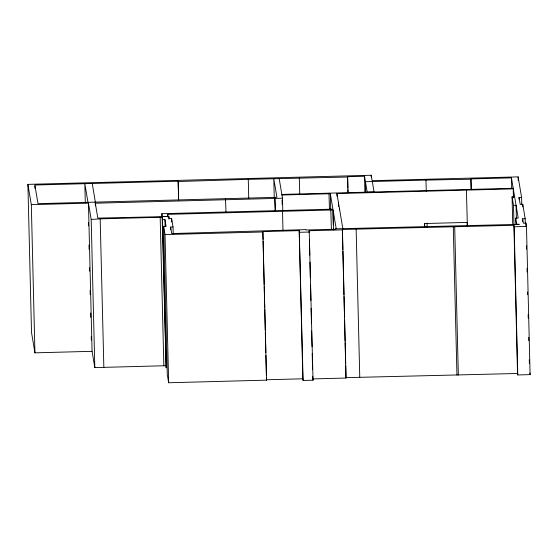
<?xml version="1.0" encoding="UTF-8"?>
<svg xmlns="http://www.w3.org/2000/svg" width="558" height="558" viewBox="0 0 558 558"><rect width="100%" height="100%" fill="white"/><g stroke="black" fill="none" stroke-linecap="round" stroke-linejoin="round"><path stroke-width="0.84" d="M162.162 217.536L166.138 367.806L162.518 219.629L162.162 217.536L160.174 217.278L100.175 218.869L103.851 367.359L94.811 367.596L92.07 351.324L34.938 352.837L31.52 332.54L27.9 184.37L371.203 175.247L372.116 180.687L518.138 176.879L521.591 197.406L521.765 204.374M178.651 199.827L178.155 181.21L34.861 185.012L38 203.656L276.921 197.309L273.783 178.665L274.25 197.846M248.735 198.522L248.268 179.348L347.641 177.019L348.025 192.712M347.864 188.039L347.585 176.705L364.514 176.258L367.199 192.196L374.076 192.008L372.312 181.517M178.204 181.524L248.268 179.348M471.217 189.664L470.959 179.209L425.984 180.088L365.434 181.699L365.685 192.161M281.846 194.421L513.2 188.269M281.943 195.021L330.322 193.738L332.917 209.152L161.82 213.7L161.911 217.188M336.997 196.179L336.934 193.563L513.304 188.876L513.513 197.595M27.9 184.37L31.318 204.667L88.45 203.147L91.184 219.427L94.811 367.596M282.78 210.436L282.488 198.23L95.313 203.21L95.376 205.825M512.753 224.714L512.07 196.828L514.629 196.758M519.073 199.213L519.031 197.469L521.591 197.406M525.287 223.081L525.176 218.722L522.748 204.263L520.189 204.333L519.031 197.469M167.749 216.971L167.686 214.356L333.049 209.947L336.223 228.808M512.07 196.828L513.5 205.344L516.059 205.274L516.38 218.345M173.217 233.962L173.043 226.987L171.627 218.555L169.2 218.617L168.851 216.525L97.817 218.101L95.132 202.136M91.184 219.427L100.175 218.869M162.518 219.629L164.938 219.566L166.082 226.346L163.654 226.409L167.274 374.578L168.656 382.753L266.557 380.151L262.867 231.591L299.207 230.628L303.106 380.472L313.031 380.207L309.195 230.747L342.424 229.868L346.044 378.038L312.815 378.924L312.752 376.308M170.685 229.666L170.615 227.057L173.043 226.987M515.808 224.246L515.655 218.143L518.215 218.073L511.456 177.883L470.91 178.909L471.168 189.364M522.686 221.407L522.623 218.792L525.176 218.722M467.283 222.405L424.638 223.535L424.722 227.022M342.849 249.531L342.354 229.477L513.904 225.306L517.531 373.483L517.775 374.955L530.1 374.627L526.48 226.45L525.915 223.109L523.355 223.179L522.623 218.792M163.654 226.409L165.029 234.576L262.93 231.975M299.486 232.302L309.411 232.037M513.904 225.306L514.155 226.778L526.48 226.45M103.851 367.359L165.782 365.713M266.445 378.024L266.487 379.768L302.827 378.798L303.106 380.472M345.681 365.455L345.981 377.654L517.531 373.483M515.655 218.143L516.673 224.19L519.268 224.337L335.393 228.836L335.463 229.219L305.951 230.001L305.889 229.617L171.718 233.572L170.615 227.057M529.821 372.953L530.1 374.627M466.39 189.518L467.367 225.885M336.934 193.563L342.835 228.634M342.354 229.477L342.424 229.868M328.969 193.166L329.457 209.459M330.796 209.208L331.41 229.54M345.981 377.654L346.044 378.038M279.167 178.525L282.488 198.23M312.815 378.924L313.031 380.207M282.376 210.499L282.508 211.308M275.003 197.358L275.499 211.503M274.641 197.365L275.136 211.51M266.487 379.768L266.557 380.151M225.502 198.676L225.99 212.486M167.686 214.356L168.042 216.476L162.315 216.623L161.82 213.7M92.237 183.491L95.369 202.129M87.962 202.324L84.823 183.687L85.297 202.861M525.915 223.109L525.999 226.597M526.473 245.771L526.557 249.259M527.024 268.433L527.108 271.92M527.596 291.967L527.666 294.582M528.154 314.628L528.238 318.116M528.705 337.29L528.789 340.778M529.263 359.952L529.347 363.439M522.748 204.263L522.811 206.879M518.138 176.879L518.222 180.367M513.262 190.885L513.416 196.988M514.155 226.778L517.775 374.955M513.5 205.344L513.974 224.518M511.456 177.883L511.707 188.339M467.206 222.67L467.29 226.15M454.714 226.883L458.334 375.06M453.27 226.534L456.96 375.095M425.984 180.088L426.256 191.422M427.079 223.109L427.135 227.155M424.561 223.8L424.624 226.415M371.203 175.247L371.244 176.991M364.514 176.258L364.897 191.945M356.144 229.115L359.764 377.292M347.906 189.783L347.969 192.398M342.891 251.274L343.4 272.192M343.442 273.936L343.958 294.854M344 296.598L344.509 317.516M344.572 320.132L345.081 341.05M345.13 342.793L345.639 363.711M339.404 208.218L339.445 209.913M338.399 202.247L338.504 206.495M333.049 209.947L333.544 229.994M332.98 211.768L333.3 224.839M330.322 193.738L330.706 209.424M309.195 230.747L309.237 232.491M309.411 239.466L309.795 255.152M309.962 262.127L310.346 277.814M310.52 284.789L310.904 300.476M311.092 308.323L311.455 323.138M311.643 330.985L312.027 346.671M312.201 353.646L312.585 369.333M299.304 177.988L299.758 194.861M299.207 230.628L302.827 378.798M282.508 211.294L282.983 230.482M282.069 200.12L282.174 204.368M262.867 231.591L263.062 239.438M263.104 241.182L263.613 262.1M263.655 263.843L264.164 284.761M264.213 286.505L264.722 307.423M264.764 309.167L265.273 330.085M265.336 332.701L265.831 352.747M265.894 355.362L266.382 375.408M178.155 181.21L178.623 200.385M171.627 218.555L171.711 222.042M168.851 216.525L168.914 219.141M164.938 219.566L165.112 226.541M165.029 234.576L168.656 382.753M160.174 217.278L163.843 365.762M88.45 203.147L92.07 351.324M88.45 222.377L88.534 225.857M89.008 245.039L89.113 249.391M89.559 267.701L89.643 271.181M90.11 290.362L90.222 294.715M90.668 313.024L90.773 317.376M91.24 336.558L91.331 340.045M34.882 185.884L34.945 188.499M31.318 204.667L34.938 352.837"/></g></svg>
